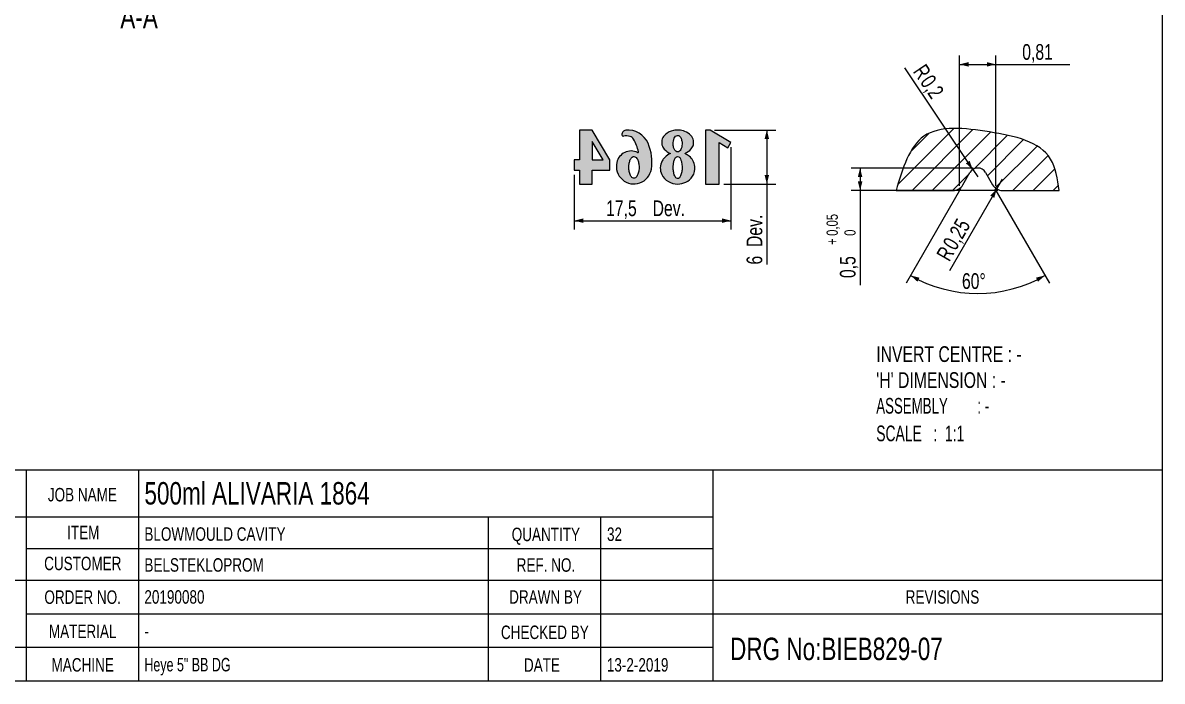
# Model space of a CAD drawing. Header units: millimetres. Extents: x 8 to 586, y 8 to 412.
# Drawn here: x 332.2 to 586, y 8 to 154.5 of the extents above; entities that cross this region are included whole.
import ezdxf

# ---------------------------------------------------------------- set-up
doc = ezdxf.new("R2010")
doc.units = ezdxf.units.MM
doc.header["$PDSIZE"] = -1
for name, color, linetype in [('DIMENSIONS', 2, 'Continuous'), ('HATCH', 3, 'Continuous'), ('TEXT', 2, 'Continuous')]:
    doc.layers.add(name, color=color, linetype=linetype)
doc.layers.add('OUTLINE', color=7, linetype='Continuous', lineweight=25)
doc.styles.add('SLDTEXTSTYLE0', font='TXT', dxfattribs={"width": 0.75})
doc.styles.add('SLDTEXTSTYLE3', font='TXT', dxfattribs={"width": 0.6923076923076923})
doc.styles.add('SLDTEXTSTYLE4', font='TXT', dxfattribs={"width": 0.631578947368421})
doc.styles.add('SLDTEXTSTYLE5', font='TXT', dxfattribs={"width": 0.6607142857142857})
doc.dimstyles.new('SLDDIMSTYLE14', dxfattribs={"dimtxt": 3.5, "dimasz": 2, "dimexe": 0, "dimexo": 0.0625, "dimgap": 0.875, "dimtad": 1, "dimlfac": 0.1, "dimrnd": 1e-09, "dimdsep": 46, "dimtxsty": 'SLDTEXTSTYLE0', "dimsah": 1, "dimcen": 0.09, "dimadec": 0, "dimazin": 2, "dimtfac": 1, "dimtofl": 0, "dimtmove": 0, "dimatfit": 3, "dimfxl": 0, "dimfrac": 2, "dimtolj": 1, "dimtzin": 12, "dimarcsym": 0})
doc.dimstyles.new('SLDDIMSTYLE16', dxfattribs={"dimtxt": 3.5, "dimasz": 2, "dimexe": 0, "dimexo": 0.0625, "dimgap": 0.875, "dimtad": 1, "dimdec": 4, "dimlfac": 0.1, "dimzin": 12, "dimdsep": 46, "dimtxsty": 'SLDTEXTSTYLE0', "dimsah": 1, "dimcen": 0.09, "dimazin": 3, "dimtfac": 1, "dimtofl": 0, "dimtmove": 0, "dimatfit": 3, "dimfxl": 0, "dimfrac": 2, "dimtolj": 1, "dimtzin": 12, "dimarcsym": 0})
doc.dimstyles.new('SLDDIMSTYLE17', dxfattribs={"dimtxt": 3.5, "dimasz": 2, "dimexe": 0, "dimexo": 0.0625, "dimgap": 0.875, "dimtad": 1, "dimlfac": 0.1, "dimrnd": 1e-09, "dimdsep": 46, "dimtxsty": 'SLDTEXTSTYLE0', "dimsah": 1, "dimcen": 0, "dimadec": 0, "dimazin": 2, "dimtfac": 1, "dimtofl": 0, "dimtmove": 0, "dimatfit": 3, "dimfxl": 0, "dimfrac": 2, "dimtolj": 1, "dimtzin": 12, "dimarcsym": 0})
doc.dimstyles.new('SLDDIMSTYLE22', dxfattribs={"dimtxt": 3.5, "dimasz": 2, "dimexe": 0, "dimexo": 0.0625, "dimgap": 0.875, "dimtad": 1, "dimlfac": 0.5, "dimrnd": 1e-09, "dimzin": 12, "dimdsep": 46, "dimtxsty": 'SLDTEXTSTYLE0', "dimsah": 1, "dimcen": 0.09, "dimadec": 0, "dimazin": 3, "dimtfac": 1, "dimtofl": 0, "dimtmove": 0, "dimatfit": 3, "dimfxl": 0, "dimfrac": 2, "dimtolj": 1, "dimtzin": 12, "dimarcsym": 0})
doc.dimstyles.new('SLDDIMSTYLE25', dxfattribs={"dimtxt": 3.5, "dimasz": 2, "dimexe": 0, "dimexo": 0.0625, "dimgap": 0.875, "dimtad": 1, "dimlfac": 0.1, "dimrnd": 1e-09, "dimdsep": 46, "dimtxsty": 'SLDTEXTSTYLE0', "dimsah": 1, "dimcen": 0.09, "dimadec": 0, "dimazin": 2, "dimtol": 1, "dimtp": 0.05, "dimtfac": 1, "dimtofl": 0, "dimtmove": 0, "dimatfit": 3, "dimfxl": 0, "dimfrac": 2, "dimtolj": 1, "dimarcsym": 0})

# ---------------------------------------------------------------- blocks, each defined once
blk = doc.blocks.new('_D_49')
at = {"layer": 'DIMENSIONS'}
for p, q in [((489.9479419100734, 126.880932202693), (489.9479419100734, 108.4918875903133)), ((455.0651253780236, 120.7231754256236), (455.0651253780236, 108.4918875903133)), ((455.0651253780236, 110.4918875903133), (489.9479419100734, 110.4918875903133))]:
    blk.add_line(p, q, dxfattribs=at)
for points in [[(455.0651253780236, 110.4918875903133), (457.0651253780236, 109.9918875903133), (457.0651253780236, 110.9918875903133)], [(489.9479419100734, 110.4918875903133), (487.9479419100734, 110.9918875903133), (487.9479419100734, 109.9918875903133)]]:
    blk.add_solid(points, dxfattribs=at)
at = {"layer": 'DIMENSIONS', "char_height": 3.5, "attachment_point": 1, "style": 'SLDTEXTSTYLE0'}
for s, insert in [('17,5', (462.1426447172444, 115.0036245048922)), ('Dev.', (472.5065337781589, 115.0036245048922))]:
    blk.add_mtext(s, dxfattribs=dict(at, insert=insert))
blk = doc.blocks.new('_D_50')
at = {"layer": 'DIMENSIONS'}
for p, q in [((486.292799110992, 130.6559099457774), (499.9479419100734, 130.6559099457774)), ((497.9479419100734, 130.6559099457774), (497.9479419100734, 118.651358164579)), ((488.3589424713348, 118.651358164579), (499.9479419100734, 118.651358164579)), ((497.9479419100734, 118.651358164579), (497.9479419100734, 100.722300730638))]:
    blk.add_line(p, q, dxfattribs=at)
for points in [[(497.9479419100734, 130.6559099457774), (497.4479419100734, 128.6559099457774), (498.4479419100734, 128.6559099457774)], [(497.9479419100734, 118.651358164579), (498.4479419100734, 120.651358164579), (497.4479419100734, 120.651358164579)]]:
    blk.add_solid(points, dxfattribs=at)
at = {"layer": 'DIMENSIONS', "char_height": 3.5, "attachment_point": 1, "rotation": 90.00000000000041, "style": 'SLDTEXTSTYLE0'}
for s, insert in [('Dev.', (493.4362049954945, 104.6209119241608)), ('6', (493.4362049954945, 100.722300730638))]:
    blk.add_mtext(s, dxfattribs=dict(at, insert=insert))
blk = doc.blocks.new('_D_51')
at = {"layer": 'DIMENSIONS'}
for p, q in [((540.8765836750823, 118.214701961918), (540.8765836750823, 147.2806408182332)), ((548.959487443737, 118.214701961918), (548.959487443737, 147.2806408182332)), ((540.8765836750823, 145.2806408182332), (548.959487443737, 145.2806408182332)), ((548.959487443737, 145.2806408182332), (565.4599046304734, 145.2806408182332))]:
    blk.add_line(p, q, dxfattribs=at)
for points in [[(540.8765836750823, 145.2806408182332), (542.8765836750823, 144.7806408182332), (542.8765836750823, 145.7806408182332)], [(548.959487443737, 145.2806408182332), (546.959487443737, 145.7806408182332), (546.959487443737, 144.7806408182332)]]:
    blk.add_solid(points, dxfattribs=at)
at = {"layer": 'DIMENSIONS', "insert": (554.8238869428114, 149.7923777328121), "char_height": 3.5, "attachment_point": 1, "style": 'SLDTEXTSTYLE0'}
blk.add_mtext('0,81', dxfattribs=at)
blk = doc.blocks.new('_D_52')
at = {"layer": 'DIMENSIONS'}
for p, q in [((543.9180355594095, 122.214701961918), (516.7228765645161, 122.214701961918)), ((518.7228765645161, 122.214701961918), (518.7228765645161, 117.214701961918)), ((549.4028631167109, 117.214701961918), (516.7228765645161, 117.214701961918)), ((518.7228765645161, 117.214701961918), (518.7228765645161, 96.1230007877281))]:
    blk.add_line(p, q, dxfattribs=at)
for points in [[(518.7228765645161, 122.214701961918), (518.2228765645161, 120.214701961918), (519.2228765645161, 120.214701961918)], [(518.7228765645161, 117.214701961918), (519.2228765645161, 119.214701961918), (518.2228765645161, 119.214701961918)]]:
    blk.add_solid(points, dxfattribs=at)
at = {"layer": 'DIMENSIONS', "attachment_point": 1, "rotation": 90.00000000000041, "style": 'SLDTEXTSTYLE0'}
for s, insert, char_height in [('0,05', (511.2568662294189, 107.1138623062786), 2.5), ('0', (515.2229852975812, 107.1138623062787), 2.5), ('+', (511.256866229419, 105.0956880180992), 2.5), ('0,5', (514.2111396499372, 97.71050078772818), 3.5)]:
    blk.add_mtext(s, dxfattribs=dict(at, insert=insert, char_height=char_height))
blk = doc.blocks.new('_D_53')
at = {"layer": 'DIMENSIONS'}
for p, q in [((541.0982715115692, 117.5986765581335), (528.9554142640392, 96.5666308563555)), ((548.7377996072499, 117.5986765581335), (560.88065685478, 96.5666308563555))]:
    blk.add_line(p, q, dxfattribs=at)
blk.add_arc((544.9180355594095, 124.214701961918), 29.92524259074082, 240.0000000000009, 300.0000000000009, dxfattribs=at)
for points in [[(529.9554142640392, 98.29868166392438), (531.4844465629, 96.91590900399774), (531.9552769559406, 97.79813275168829)], [(559.88065685478, 98.29868166392438), (557.8807941628786, 97.79813275168829), (558.3516245559192, 96.91590900399774)]]:
    blk.add_solid(points, dxfattribs=at)
at = {"layer": 'DIMENSIONS', "insert": (541.3991675697631, 98.80119628575609), "char_height": 3.5, "attachment_point": 1, "style": 'SLDTEXTSTYLE0'}
blk.add_mtext('60°', dxfattribs=at)
blk = doc.blocks.new('_D_54')
at = {"layer": 'DIMENSIONS'}
for q in [(528.6711923727468, 144.4721586793535), (544.9180355594095, 120.214701961918)]:
    blk.add_line((543.8050710661862, 121.8764209624786), q, dxfattribs=at)
blk.add_solid([(543.8050710661862, 121.8764209624786), (543.107536323103, 123.816381086345), (542.2766768228228, 123.2598988397334)], dxfattribs=at)
at = {"layer": 'DIMENSIONS', "char_height": 3.5, "attachment_point": 1, "rotation": 303.81286904806507, "style": 'SLDTEXTSTYLE0'}
for s, insert in [('R', (533.2867553837793, 145.6528382929658)), ('0,2', (534.8623558820321, 143.3003775440548))]:
    blk.add_mtext(s, dxfattribs=dict(at, insert=insert))
blk = doc.blocks.new('_D_55')
at = {"layer": 'DIMENSIONS'}
for q in [(550.4028631167109, 119.714701961918), (538.6319490470764, 99.3268807417833)]:
    blk.add_line((549.1528631167109, 117.5496384524569), q, dxfattribs=at)
blk.add_solid([(549.1528631167109, 117.5496384524569), (547.7198504148187, 116.067587644888), (548.5858758186032, 115.567587644888)], dxfattribs=at)
at = {"layer": 'DIMENSIONS', "char_height": 3.5, "attachment_point": 1, "rotation": 60.000000000000135, "style": 'SLDTEXTSTYLE0'}
for s, insert in [('0,25', (536.9685069839666, 105.3897272540332)), ('R', (535.5528279503169, 102.9376992405419))]:
    blk.add_mtext(s, dxfattribs=dict(at, insert=insert))

msp = doc.modelspace()

# ---------------------------------------------------------------- hatches: boundary and pattern name
at = {"layer": 'HATCH'}
h = msp.add_hatch(dxfattribs=at)
h.set_pattern_fill('ANSI31', color=256, style=0)
h.set_pattern_definition([(45, (0, 0), (-2.245064030267288, 2.245064030267288), [])])
edge = h.paths.add_edge_path(flags=0)
edge.add_arc((544.9180355594095, 120.214701961918), 1.999999999999999, 29.999999999999773, 149.9999999999986, ccw=False)
edge.add_line((546.6500863669784, 121.214701961918), (548.2377996072499, 118.464701961918))
edge.add_arc((550.4028631167109, 119.714701961918), 2.5, 210.000000000002, 270.0000000000008)
edge.add_line((550.4028631167109, 117.214701961918), (563.0572845001582, 117.214701961918))
edge.add_spline(control_points=[(563.0572845001582, 117.214701961918), (562.6739160290145, 119.7615600792072), (561.5037495930826, 127.5354072008618), (547.64590084119, 130.5323062018184), (531.2746750449908, 132.2894866457371), (528.2025043437319, 122.1149782548061), (526.7228765645164, 117.214701961918)], knot_values=[0, 0, 0, 0, 0.1441717108848167, 0.4400593939951595, 0.7303197784497737, 1, 1, 1, 1], weights=[1, 1, 1, 1, 1, 1, 1], degree=3, periodic=0)
edge.add_line((526.7228765645164, 117.214701961918), (539.4332080021081, 117.214701961918))
edge.add_arc((539.4332080021081, 119.714701961918), 2.5, 270.0000000000008, 329.9999999999996)
edge.add_line((541.5982715115691, 118.464701961918), (543.1859847518407, 121.214701961918))
h = msp.add_hatch(color=256, dxfattribs=at)
h.paths.add_polyline_path([(455.0651253780236, 124.0023017449104), (455.0651253780236, 121.7231754256236), (456.2542071512223, 121.7231754256236), (456.2542071512223, 118.651358164579), (459.0287917694356, 118.651358164579), (459.0287917694356, 121.7231754256236), (462.9924581608477, 121.7231754256236), (462.9924581608477, 124.0023017449104), (459.0287917694356, 130.6559099457774), (456.2542071512223, 130.6559099457774), (456.2542071512223, 124.0023017449104)], flags=0)
h.paths.add_polyline_path([(459.0287917694358, 128.138852358427), (461.4929891818273, 124.0023017449104), (459.0287917694358, 124.0023017449104)], flags=0)
h = msp.add_hatch(color=256, dxfattribs=at)
edge = h.paths.add_edge_path(flags=0)
edge.add_arc((466.6139164867539, 129.7015720201526), 0.9338970719832471, 95.83179847062955, 188.4000366507825)
edge.add_arc((465.9611573995714, 129.6051666743987), 0.2740573823993095, 188.3971735398617, 281.3472224090267)
edge.add_arc((466.5733116490547, 126.5551034551446), 2.836829704454761, 70.1294180955893, 101.34874430104662, ccw=False)
edge.add_arc((467.0577937324417, 127.8956621439699), 1.411410297085209, 30.974358055777373, 70.12884401643367, ccw=False)
edge.add_arc((460.910471148174, 124.2057557041755), 8.58113724372286, 10.690851538493575, 30.974162197825876, ccw=False)
edge.add_arc((469.2297471233528, 125.7763230857444), 0.1149081745785729, -115.75639314761833, 10.691049221002913, ccw=False)
edge.add_arc((467.7477240912863, 122.7046143011747), 3.295632416703854, 64.24385600410642, 167.5813650295588)
edge.add_arc((468.3567021751979, 122.5705920734488), 3.919183745254254, 167.5824778285541, 351.0719869966747)
edge.add_arc((461.9400599435666, 123.5784339513129), 10.4144930347345, 351.0730298304364, 383.3502665082948)
edge.add_arc((467.0153956866528, 125.769519001439), 4.886393306867626, 23.35005523436818, 95.830292961136)
edge = h.paths.add_edge_path(flags=0)
edge.add_spline(control_points=[(467.2176433125817, 122.2954745166382), (467.2148179139692, 122.4961405967289), (467.2349153202425, 122.9681910977508), (467.376866966381, 123.7052295516), (467.6532985704439, 124.3562009092825), (468.1858133742122, 124.9057325237451), (469.0036439303658, 124.5739954078037), (469.3088807628289, 123.7692411946747), (469.5192469052712, 122.8116881936501), (469.5020802016228, 121.8066439297553), (469.2938561554762, 120.8872433601787), (468.9824432845475, 120.2580143908673), (468.5146233866171, 119.8899031339154), (467.9232369379399, 120.0111393786927), (467.5232682712984, 120.6198854897349), (467.2791311345479, 121.4082963564163), (467.2217899084713, 122.0009740736895), (467.2176433125817, 122.2954745166382)], knot_values=[0, 0, 0, 0, 0.05245159427474244, 0.123677243141382, 0.1943551709847277, 0.2389854030993692, 0.3055900690901805, 0.3789650012869121, 0.4581868600721282, 0.5625771493212637, 0.638618968667787, 0.7034358344464919, 0.7444487183178784, 0.7829158442148685, 0.8456112558362796, 0.9230212812235005, 1, 1, 1, 1], weights=[1, 1, 1, 1, 1, 1, 1, 1, 1, 1, 1, 1, 1, 1, 1, 1, 1, 1], degree=3, periodic=0)
h = msp.add_hatch(color=256, dxfattribs=at)
edge = h.paths.add_edge_path(flags=0)
edge.add_spline(control_points=[(479.6585637005617, 125.4467030016197), (480.2169125968362, 125.6574563881102), (481.051702872869, 126.1945173586838), (481.6626278521846, 127.3525119311612), (481.6816129787741, 128.4724675597342), (481.0327596597589, 129.6441395496216), (479.8080042390538, 130.4108964505593), (478.415819729998, 130.7039485001993), (476.8857678156286, 130.6008852726248), (475.4701632080972, 129.9530231876828), (474.5372647555391, 128.707732997284), (474.4529797468106, 127.4027527797614), (475.1687490082936, 126.1604705627909), (475.9895642876204, 125.6452578061011), (476.515379155248, 125.4467030016197)], knot_values=[0, 0, 0, 0, 0.1088078631078956, 0.1711873315826737, 0.2295853500485722, 0.3042015533621714, 0.4027719256472748, 0.4812627161239457, 0.5586850146247926, 0.6778700993211104, 0.7495030289913762, 0.831083638754228, 0.8977887563710272, 1, 1, 1, 1], weights=[1, 1, 1, 1, 1, 1, 1, 1, 1, 1, 1, 1, 1, 1, 1], degree=3, periodic=0)
edge.add_spline(control_points=[(476.515379155248, 125.4467030016197), (476.0298835743322, 125.2490262622687), (475.3063875178944, 124.7706890773991), (474.4750501322663, 123.6641967510253), (474.0975885494782, 122.3073581068949), (474.4754423383394, 120.5263786185551), (475.9084144697088, 119.0248856991597), (477.9883650758944, 118.4918875903133), (479.9951994491316, 118.938174926872), (481.6279228544996, 120.3002887647811), (482.1380312869028, 122.2978839333896), (481.452474261172, 124.2797799794533), (480.4041008318089, 125.1467573080588), (479.6585637005617, 125.4467030016197)], knot_values=[0, 0, 0, 0, 0.07915638906424736, 0.1276096339093855, 0.2065572656237464, 0.283206521410818, 0.3926886207307467, 0.5003012956442621, 0.5928688831590937, 0.6936197226020977, 0.805929103078857, 0.8790891072662358, 1, 1, 1, 1], weights=[1, 1, 1, 1, 1, 1, 1, 1, 1, 1, 1, 1, 1, 1], degree=3, periodic=0)
edge = h.paths.add_edge_path(flags=0)
edge.add_spline(control_points=[(477.0960548300518, 122.3069658590205), (477.0959344149867, 122.4536892184081), (477.1099587860708, 122.8689959637986), (477.2005171628559, 123.5450929203634), (477.4235409829457, 124.209819199772), (477.7535153400484, 124.7769531813701), (478.4142915809445, 124.8026848781159), (478.7312744833435, 124.2424050599633), (478.9773076031015, 123.5486911835231), (479.0987811669212, 122.630013297851), (479.0670681595288, 121.6255959289616), (478.8963731619367, 120.788431241953), (478.6417688720365, 120.2322914203575), (478.3344128262345, 119.8266324354871), (477.7160435328668, 119.8684614836426), (477.3526365400427, 120.5722156993761), (477.1398605310082, 121.3778936049919), (477.0962915879261, 122.0184811029334), (477.0960548300518, 122.3069658590205)], knot_values=[0, 0, 0, 0, 0.03888234187094974, 0.1105085600102589, 0.178866356864234, 0.2282311786405951, 0.2710528562038954, 0.3257366673761222, 0.3810723719389721, 0.4710472674668582, 0.5672953203349893, 0.6481759623094168, 0.6943168859961288, 0.7313927717615687, 0.7741105815817786, 0.8315911085078562, 0.9235502584076885, 1, 1, 1, 1], weights=[1, 1, 1, 1, 1, 1, 1, 1, 1, 1, 1, 1, 1, 1, 1, 1, 1, 1, 1], degree=3, periodic=0)
edge = h.paths.add_edge_path(flags=0)
edge.add_spline(control_points=[(477.0963269934239, 127.6778680866475), (477.0982705707322, 127.8389731787533), (477.1310728895652, 128.2337204383316), (477.2879111641079, 128.7892197252219), (477.5875771403674, 129.2861196260778), (478.0823639927512, 129.5524467758279), (478.6521717660078, 129.2525224469391), (478.9659088122446, 128.6070001129647), (479.0934543026625, 127.8896562305858), (479.0678174939264, 127.1739817051211), (478.9318512897834, 126.5966858354442), (478.6699002009074, 126.1051622795994), (478.3352708092638, 125.8030821430791), (477.8400649586455, 125.7861215327226), (477.4167205340446, 126.1920288342347), (477.1533021247588, 126.8597644281676), (477.092821549697, 127.3872983047779), (477.0963269934239, 127.6778680866475)], knot_values=[0, 0, 0, 0, 0.05360810106660818, 0.1318720559050919, 0.1899339653512554, 0.2451199915876223, 0.2986363802742517, 0.3827870892542441, 0.4765827287154301, 0.5397939241723427, 0.6207045968689545, 0.6714010391601242, 0.7251619563002292, 0.7614475703511332, 0.8256990261349508, 0.9033122167042258, 1, 1, 1, 1], weights=[1, 1, 1, 1, 1, 1, 1, 1, 1, 1, 1, 1, 1, 1, 1, 1, 1, 1], degree=3, periodic=0)
msp.add_hatch(color=256, dxfattribs=at).paths.add_polyline_path([(489.9479419100734, 127.880932202693), (485.292799110992, 130.6559099457774), (484.3018825131391, 130.6559099457774), (484.3018825131391, 118.651358164579), (487.3589424713348, 118.651358164579), (487.3589424713348, 127.8668704284622), (489.2629369425879, 126.7318584452097)], flags=0)

# ---------------------------------------------------------------- linework, layer by layer
at = {"color": 2}
for p in [(540.8765836750822, 117.214701961918), (548.9594874437369, 117.214701961918)]:
    msp.add_point(p, dxfattribs=at)
at = {"layer": 'OUTLINE'}
for p, q in [((586, 412), (586, 8.000000000000007)), ((456.2542071512223, 130.6559099457774), (456.2542071512223, 124.0023017449104)), ((459.0287917694356, 130.6559099457774), (456.2542071512223, 130.6559099457774)), ((462.9924581608477, 124.0023017449104), (459.0287917694356, 130.6559099457774)), ((484.3018825131391, 130.6559099457774), (484.3018825131391, 118.651358164579)), ((485.292799110992, 130.6559099457774), (484.3018825131391, 130.6559099457774)), ((489.9479419100734, 127.880932202693), (485.292799110992, 130.6559099457774)), ((459.0287917694358, 128.138852358427), (459.0287917694358, 124.0023017449104)), ((461.4929891818273, 124.0023017449104), (459.0287917694358, 128.138852358427)), ((487.3589424713348, 127.8668704284622), (489.2629369425879, 126.7318584452097)), ((487.3589424713348, 118.651358164579), (487.3589424713348, 127.8668704284622)), ((489.2629369425879, 126.7318584452097), (489.9479419100734, 127.880932202693)), ((455.0651253780236, 124.0023017449104), (455.0651253780236, 121.7231754256236)), ((456.2542071512223, 124.0023017449104), (455.0651253780236, 124.0023017449104)), ((459.0287917694358, 124.0023017449104), (461.4929891818273, 124.0023017449104)), ((462.9924581608477, 121.7231754256236), (462.9924581608477, 124.0023017449104)), ((455.0651253780236, 121.7231754256236), (456.2542071512223, 121.7231754256236)), ((456.2542071512223, 121.7231754256236), (456.2542071512223, 118.651358164579)), ((459.0287917694356, 121.7231754256236), (462.9924581608477, 121.7231754256236)), ((459.0287917694356, 118.651358164579), (459.0287917694356, 121.7231754256236)), ((541.5982715115691, 118.464701961918), (543.1859847518407, 121.214701961918)), ((546.6500863669784, 121.214701961918), (548.2377996072498, 118.464701961918)), ((456.2542071512223, 118.651358164579), (459.0287917694356, 118.651358164579)), ((484.3018825131391, 118.651358164579), (487.3589424713348, 118.651358164579)), ((526.7228765645164, 117.214701961918), (539.433208002108, 117.214701961918)), ((550.4028631167109, 117.214701961918), (563.0572845001582, 117.214701961918)), ((586, 55.00000000000016), (183, 55.00000000000016)), ((332.9999999999998, 55.00000000000016), (332.9999999999998, 8.000000000000451)), ((357.9999999999993, 55.00000000000016), (357.9999999999993, 8.000000000000451)), ((485.9999999999999, 8.000000000000451), (485.9999999999999, 55.00000000000016)), ((332.9999999999998, 44.50000000000021), (273.0000000000002, 44.50000000000021)), ((485.9999999999999, 44.50000000000021), (332.9999999999998, 44.50000000000021)), ((435.9999999999996, 8.000000000000451), (435.9999999999996, 44.50000000000021)), ((461.0000000000004, 8.000000000000451), (460.9999999999999, 44.50000000000021)), ((332.9999999999998, 37.49999999999964), (485.9999999999999, 37.49999999999964)), ((273.0000000000002, 30.49999999999997), (586, 30.49999999999997)), ((332.9999999999998, 23.00000000000058), (485.9999999999999, 23.00000000000058)), ((485.9999999999999, 23.00000000000058), (586, 23.00000000000058)), ((485.9999999999999, 15.50000000000029), (273.0000000000002, 15.50000000000029)), ((586, 8.000000000000007), (8.000000000000007, 8.000000000000007))]:
    msp.add_line(p, q, dxfattribs=at)
for centre, radius, start, end in [((466.6139164867539, 129.7015720201526), 0.9338970719832742, 95.83179847062955, 188.4000366507825), ((465.9611573995714, 129.6051666743987), 0.2740573823993213, 188.3971735398617, 281.3472224090267), ((467.0153956866528, 125.769519001439), 4.886393306867637, 23.35005523436818, 95.830292961136), ((466.5733116490547, 126.5551034551446), 2.836829704454802, 70.1294180955901, 101.3487443010474), ((467.0577937324417, 127.8956621439699), 1.41141029708522, 30.97435805577724, 70.12884401643454), ((460.910471148174, 124.2057557041755), 8.581137243722878, 10.69085153849444, 30.97416219782651), ((461.9400599435666, 123.5784339513129), 10.41449303473456, 351.0730298304364, 23.35026650829409), ((467.7477240912863, 122.7046143011747), 3.295632416703846, 64.24385600410741, 167.5813650295587), ((469.2297471233528, 125.7763230857444), 0.1149081745786009, 244.2436068523834, 10.69104922100376), ((468.3567021751979, 122.5705920734488), 3.919183745254282, 167.5824778285541, 351.0719869966747), ((544.9180355594095, 120.214701961918), 1.999999999999967, 30.00000000000054, 149.9999999999995), ((539.433208002108, 119.714701961918), 2.500000000000008, 270.0000000000008, 330.000000000001), ((550.4028631167109, 119.714701961918), 2.500000000000008, 210.0000000000007, 270.0000000000008)]:
    msp.add_arc(centre, radius, start, end, dxfattribs=at)
for points, knots in [([(479.6585637005618, 125.4467030016197), (480.2169125968362, 125.6574563881102), (481.051702872869, 126.1945173586838), (481.6626278521846, 127.3525119311612), (481.6816129787741, 128.4724675597342), (481.0327596597589, 129.6441395496216), (479.8080042390538, 130.4108964505592), (478.415819729998, 130.7039485001993), (476.8857678156286, 130.6008852726247), (475.4701632080972, 129.9530231876828), (474.5372647555391, 128.707732997284), (474.4529797468106, 127.4027527797614), (475.1687490082936, 126.1604705627909), (475.9895642876205, 125.6452578061011), (476.515379155248, 125.4467030016197)], [0, 0, 0, 0, 0.1088078631078956, 0.1711873315826737, 0.2295853500485722, 0.3042015533621714, 0.4027719256472748, 0.4812627161239457, 0.5586850146247926, 0.6778700993211104, 0.7495030289913762, 0.831083638754228, 0.8977887563710272, 1, 1, 1, 1]), ([(477.096326993424, 127.6778680866475), (477.092821549697, 127.3872983047779), (477.1533021247588, 126.8597644281676), (477.4167205340446, 126.1920288342347), (477.8400649586456, 125.7861215327226), (478.3352708092638, 125.8030821430791), (478.6699002009074, 126.1051622795994), (478.9318512897834, 126.5966858354442), (479.0678174939264, 127.1739817051211), (479.0934543026625, 127.8896562305858), (478.9659088122446, 128.6070001129647), (478.6521717660078, 129.2525224469391), (478.0823639927512, 129.5524467758279), (477.5875771403674, 129.2861196260778), (477.2879111641079, 128.7892197252219), (477.1310728895652, 128.2337204383316), (477.0982705707322, 127.8389731787533), (477.096326993424, 127.6778680866475)], [0, 0, 0, 0, 0.09668778329577421, 0.1743009738650492, 0.2385524296488668, 0.2748380436997708, 0.3285989608398758, 0.3792954031310455, 0.4602060758276573, 0.5234172712845699, 0.6172129107457559, 0.7013636197257483, 0.7548800084123777, 0.8100660346487446, 0.8681279440949081, 0.9463918989333918, 1, 1, 1, 1]), ([(563.0572845001582, 117.214701961918), (562.6739160290145, 119.7615600792072), (561.5037495930826, 127.5354072008618), (547.64590084119, 130.5323062018184), (531.2746750449908, 132.2894866457371), (528.2025043437319, 122.1149782548061), (526.7228765645164, 117.214701961918)], [0, 0, 0, 0, 0.1441717108848167, 0.4400593939951595, 0.7303197784497737, 1, 1, 1, 1]), ([(467.2176433125817, 122.2954745166382), (467.2217899084713, 122.0009740736895), (467.2791311345479, 121.4082963564163), (467.5232682712984, 120.6198854897349), (467.9232369379399, 120.0111393786927), (468.5146233866171, 119.8899031339153), (468.9824432845475, 120.2580143908673), (469.2938561554762, 120.8872433601787), (469.5020802016228, 121.8066439297553), (469.5192469052712, 122.81168819365), (469.3088807628289, 123.7692411946747), (469.0036439303659, 124.5739954078037), (468.1858133742122, 124.9057325237451), (467.6532985704439, 124.3562009092825), (467.376866966381, 123.7052295516), (467.2349153202425, 122.9681910977508), (467.2148179139692, 122.4961405967289), (467.2176433125817, 122.2954745166382)], [0, 0, 0, 0, 0.07697871877649953, 0.1543887441637204, 0.2170841557851315, 0.2555512816821216, 0.2965641655535081, 0.361381031332213, 0.4374228506787363, 0.5418131399278718, 0.6210349987130879, 0.6944099309098195, 0.7610145969006308, 0.8056448290152723, 0.876322756858618, 0.9475484057252576, 1, 1, 1, 1]), ([(476.515379155248, 125.4467030016197), (476.0298835743322, 125.2490262622687), (475.3063875178945, 124.770689077399), (474.4750501322663, 123.6641967510253), (474.0975885494782, 122.3073581068949), (474.4754423383394, 120.5263786185551), (475.9084144697088, 119.0248856991597), (477.9883650758944, 118.4918875903133), (479.9951994491316, 118.938174926872), (481.6279228544996, 120.300288764781), (482.1380312869028, 122.2978839333896), (481.452474261172, 124.2797799794533), (480.4041008318089, 125.1467573080588), (479.6585637005618, 125.4467030016197)], [0, 0, 0, 0, 0.07915638906424736, 0.1276096339093855, 0.2065572656237464, 0.283206521410818, 0.3926886207307467, 0.5003012956442621, 0.5928688831590937, 0.6936197226020977, 0.805929103078857, 0.8790891072662358, 1, 1, 1, 1]), ([(477.0960548300518, 122.3069658590205), (477.0962915879261, 122.0184811029334), (477.1398605310082, 121.3778936049918), (477.3526365400428, 120.5722156993761), (477.7160435328668, 119.8684614836426), (478.3344128262345, 119.8266324354871), (478.6417688720365, 120.2322914203575), (478.8963731619368, 120.788431241953), (479.0670681595288, 121.6255959289616), (479.0987811669212, 122.630013297851), (478.9773076031015, 123.5486911835231), (478.7312744833435, 124.2424050599633), (478.4142915809445, 124.8026848781159), (477.7535153400484, 124.7769531813701), (477.4235409829457, 124.209819199772), (477.2005171628559, 123.5450929203634), (477.1099587860708, 122.8689959637986), (477.0959344149867, 122.4536892184081), (477.0960548300518, 122.3069658590205)], [0, 0, 0, 0, 0.07644974159231155, 0.1684088914921438, 0.2258894184182214, 0.2686072282384313, 0.3056831140038712, 0.3518240376905832, 0.4327046796650107, 0.5289527325331418, 0.6189276280610279, 0.6742633326238778, 0.7289471437961046, 0.7717688213594049, 0.821133643135766, 0.8894914399897411, 0.9611176581290503, 1, 1, 1, 1])]:
    msp.add_open_spline(points, degree=3, knots=knots, dxfattribs=at)

# ---------------------------------------------------------------- texts
at = {"layer": 'TEXT'}
for s, insert, char_height, attachment_point, style in [('A-A', (358.1480343049096, 158.2915045713643), 5, 2, 'SLDTEXTSTYLE0'), ('INVERT CENTRE : -', (522.315170783291, 82.5464452587472), 3.5, 1, 'SLDTEXTSTYLE0'), ("'H' DIMENSION : -", (522.3151707832913, 76.7624232566632), 3.5, 1, 'SLDTEXTSTYLE0'), ('ASSEMBLY        : -', (522.3151707832913, 71.04405118375541), 3.5, 1, 'SLDTEXTSTYLE4'), ('SCALE   :  1:1', (522.3151707832913, 64.89714823666955), 3.5, 1, 'SLDTEXTSTYLE5'), ('JOB NAME', (345.5194316118112, 51.01096898359116), 3, 2, 'SLDTEXTSTYLE0'), ('500ml ALIVARIA 1864', (359.3356476726977, 52.31634408613475), 5, 1, 'SLDTEXTSTYLE0'), ('ITEM', (345.718389587765, 42.58459331334974), 3, 2, 'SLDTEXTSTYLE0'), ('BLOWMOULD CAVITY', (359.3356476726979, 42.25125969254814), 3, 1, 'SLDTEXTSTYLE0'), ('QUANTITY', (448.7392230688689, 42.16498313193211), 3, 2, 'SLDTEXTSTYLE0'), ('32', (462.3551789929929, 42.21081630979672), 3, 1, 'SLDTEXTSTYLE0'), ('CUSTOMER', (345.6152642204514, 35.70857547238037), 3, 2, 'SLDTEXTSTYLE0'), ('BELSTEKLOPROM', (359.3356476726979, 35.3752418515788), 3, 1, 'SLDTEXTSTYLE0'), ('REF. NO.', (448.7547703088196, 35.35340462566549), 3, 2, 'SLDTEXTSTYLE0'), ('ORDER NO.', (345.5840147941461, 28.20788783192401), 3, 2, 'SLDTEXTSTYLE0'), ('20190080', (359.3285701968924, 28.25372100978862), 3, 1, 'SLDTEXTSTYLE0'), ('DRAWN BY', (448.6735199616226, 28.24386262555705), 3, 2, 'SLDTEXTSTYLE0'), ('REVISIONS', (537.0639547070151, 28.24386262555707), 3, 2, 'SLDTEXTSTYLE0'), ('MATERIAL', (345.5913061409345, 20.58667235633876), 3, 2, 'SLDTEXTSTYLE0'), ('CHECKED BY', (448.5160753024359, 20.3818223063174), 3, 2, 'SLDTEXTSTYLE0'), ('-', (359.3285701968923, 20.64457796881101), 3, 1, 'SLDTEXTSTYLE0'), ('DRG No:BIEB829-07', (489.7604179809902, 17.68851810736926), 5, 1, 'SLDTEXTSTYLE0'), ('MACHINE', (345.5892237036576, 13.13695942547277), 3, 2, 'SLDTEXTSTYLE0'), ('Heye 5" BB DG', (359.3285701968923, 13.18279260333732), 3, 1, 'SLDTEXTSTYLE3'), ('DATE', (447.8697823670699, 13.0887658231718), 3, 2, 'SLDTEXTSTYLE0'), ('13-2-2019', (462.3193237968931, 13.13459900103636), 3, 1, 'SLDTEXTSTYLE0')]:
    msp.add_mtext(s, dxfattribs=dict(at, insert=insert, char_height=char_height, attachment_point=attachment_point, style=style))

# ---------------------------------------------------------------- dimensions: what is measured, and where the dimension line sits
at = {"layer": 'DIMENSIONS'}
dim = msp.add_linear_dim(base=(548.959487443737, 145.2806408182332), p1=(540.8765836750823, 117.214701961918), p2=(548.959487443737, 117.214701961918), dimstyle='SLDDIMSTYLE14', dxfattribs=at)
dim.commit()
dim.dimension.update_dxf_attribs({"geometry": '_D_51', "text_midpoint": (559.3481457866425, 145.2806408182332), "dimtype": 160})
for center, mpoint, picture, middle in [((544.9180355594095, 120.214701961918), (543.8050710661862, 121.8764209624786), '_D_54', (532.0493486983885, 139.428404956276)), ((550.4028631167109, 119.714701961918), (549.1528631167109, 117.5496384524569), '_D_55', (542.2794884957588, 105.6445970690051))]:
    dim = msp.add_radius_dim(center=center, mpoint=mpoint, dimstyle='SLDDIMSTYLE17', dxfattribs=at)
    dim.commit()
    dim.dimension.update_dxf_attribs({"geometry": picture, "text_midpoint": middle, "dimtype": 164})
dim = msp.add_linear_dim(base=(497.9479419100734, 118.651358164579), p1=(485.292799110992, 130.6559099457774), p2=(487.3589424713348, 118.651358164579), angle=90.0000000000002, text='<> Dev.', dimstyle='SLDDIMSTYLE22', dxfattribs=at)
dim.commit()
dim.dimension.update_dxf_attribs({"geometry": '_D_50', "text_midpoint": (497.9479419100734, 107.8535508401616), "dimtype": 160})
dim = msp.add_linear_dim(base=(489.9479419100734, 110.4918875903133), p1=(455.0651253780236, 121.7231754256236), p2=(489.9479419100734, 127.880932202693), text='<> Dev.', dimstyle='SLDDIMSTYLE22', dxfattribs=at)
dim.commit()
dim.dimension.update_dxf_attribs({"geometry": '_D_49', "text_midpoint": (472.5065336440485, 110.4918875903133), "dimtype": 160})
dim = msp.add_linear_dim(base=(518.7228765645162, 117.214701961918), p1=(544.9180355594095, 122.214701961918), p2=(550.4028631167109, 117.214701961918), angle=90.0000000000002, dimstyle='SLDDIMSTYLE25', dxfattribs=at)
dim.commit()
dim.dimension.update_dxf_attribs({"geometry": '_D_52', "text_midpoint": (518.7228765645162, 105.6445870690051), "dimtype": 160})
dim = msp.add_angular_dim_2l(base=(544.9180355594096, 94.28945937117713), line1=((546.6500863669784, 121.214701961918), (548.2377996072499, 118.464701961918)), line2=((541.5982715115691, 118.464701961918), (543.1859847518407, 121.214701961918)), dimstyle='SLDDIMSTYLE16', dxfattribs=at)
dim.commit()
dim.dimension.update_dxf_attribs({"geometry": '_D_53', "text_midpoint": (544.9180355594096, 94.28945937117714), "dimtype": 162})

doc.saveas('drawing.dxf')
